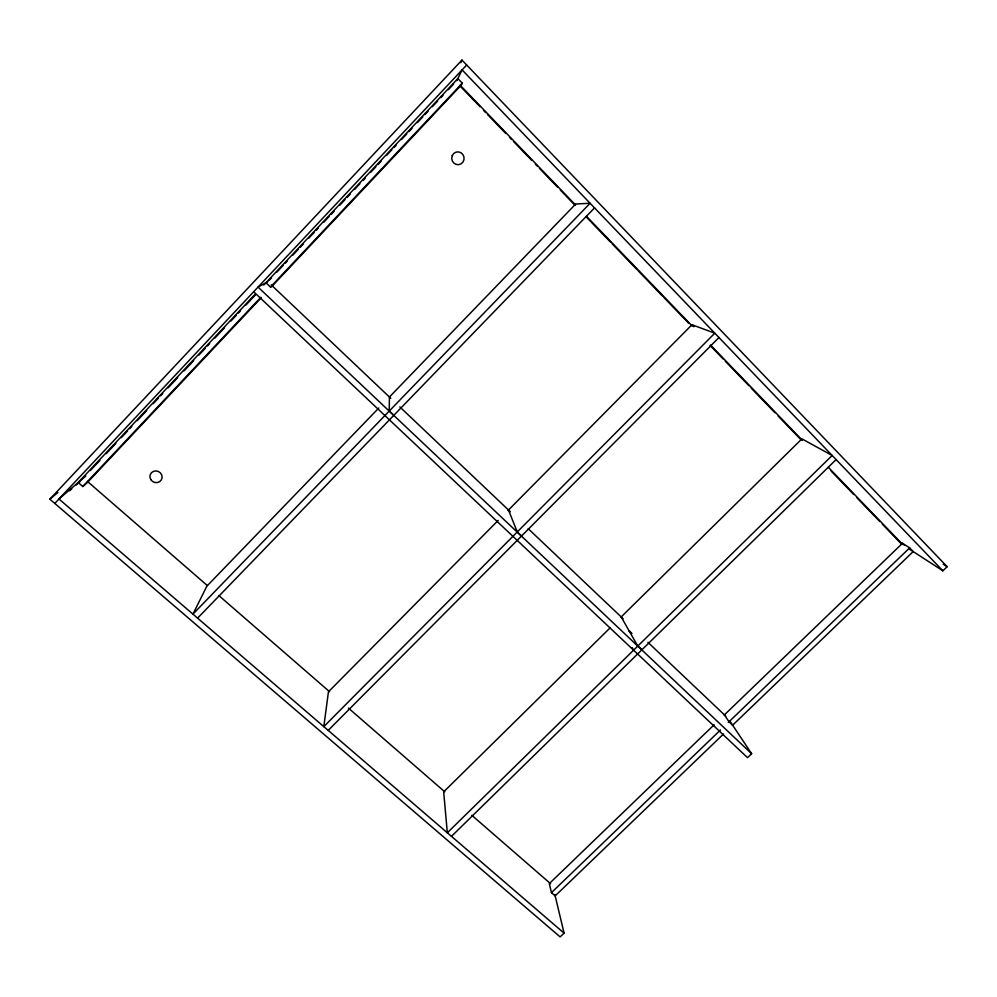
<?xml version="1.0" encoding="UTF-8"?>
<svg xmlns="http://www.w3.org/2000/svg" width="997" height="997" viewBox="0 0 997 997"><rect width="100%" height="100%" fill="white"/><g stroke="black" fill="none" stroke-linecap="round" stroke-linejoin="round"><path stroke-width="1.5" d="M389.216 411.088L389.416 397.018M460.788 62.674L461.96 60.082L947.15 566.695L942.863 570.807L909.139 548.948M456.85 80.657L462.097 69.902L942.863 570.807M263.769 285.08L457.872 78.564L462.309 83.175L461.212 85.181L271.645 286.662M554.806 894.384L564.078 933.13L560.127 936.918L49.85 499.198L461.96 60.082M54.785 503.435L466.683 65.017M255.232 294.152L78.19 482.511L82.813 486.524L87.387 482.486L260.99 297.991M82.838 478.535L84.969 476.267M90.291 470.596L99.887 460.402M106.28 453.598L115.864 443.391M121.198 437.733L127.591 430.928M129.722 428.66L131.853 426.392M137.175 420.722L146.771 410.527M153.164 403.723L158.486 398.052M160.617 395.784L162.748 393.516M168.082 387.845L177.665 377.651M184.059 370.847L193.655 360.64M198.976 354.982L205.382 348.177M207.513 345.909L209.644 343.641M214.966 337.971L224.562 327.776M230.955 320.972L236.277 315.301M238.408 313.033L240.539 310.765M245.873 305.094L255.456 294.9M269.315 280.157L271.446 277.889M276.767 272.231L283.16 265.426M285.292 263.158L287.423 260.89M292.757 255.22L298.078 249.549M300.209 247.293L303.412 243.891M308.734 238.221L314.067 232.55M316.199 230.282L318.33 228.014M323.651 222.343L328.985 216.685M331.116 214.417L334.307 211.015M339.641 205.345L344.962 199.674M347.093 197.406L350.296 194.016M354.558 189.48L359.88 183.809M363.082 180.407L365.214 178.139M370.535 172.469L375.869 166.811M378 164.542L381.19 161.14M386.524 155.47L391.846 149.799M393.977 147.531L396.108 145.263M401.442 139.605L406.764 133.934M408.895 131.666L412.097 128.264M417.419 122.594L422.753 116.923M424.884 114.655L428.074 111.265M432.337 106.729L437.671 101.058M440.873 97.656L443.004 95.388M448.326 89.718L453.66 84.06M82.813 486.524L260.828 297.318M265.962 282.749L270.499 287.049L462.309 83.175M378.823 407.997L206.828 586.211L192.944 614.14L590.099 203.263L575.693 204.011L389.64 396.794M197.593 618.14L594.524 207.887M498.164 520.434L328.437 691.818L323.813 726.626L714.787 333.185L691.98 324.735L508.021 510.489M328.2 730.39L718.962 337.534M610.039 627.936L443.665 791.867L447.329 832.782L832.171 455.479L801.912 438.854L621.131 617.006M451.467 836.346L836.097 459.58M714.126 724.782L549.31 883.604L551.441 892.651L555.167 895.879L723.523 733.979M724.221 715.061L902.497 543.265L909.65 547.889L913.202 551.578L732.496 725.342M551.441 892.651L720.47 729.966M728.308 722.426L909.65 547.889M729.704 720.806L751.626 753.732L747.513 757.67L253.674 291.747M69.503 490.786L71.772 488.842M76.295 484.953L79.698 482.025M85.817 475.98L58.973 498.986L564.078 933.13M49.85 499.198L57.901 492.481M270.499 287.049L272.331 285.94M267.869 281.702L258.061 287.086L751.626 753.732M943.224 564.202L947.15 566.695M87.474 481.451L207.364 585.588M219.116 595.795L329.608 691.756M348.414 708.094L444.787 791.805M471.818 815.297L550.568 883.691M732.633 725.218L728.994 721.766L724.42 714.861M629.02 630.69L631.948 633.469M629.369 631.3L631.313 633.145M389.304 410.988L393.852 415.288M521.531 536.012L517.256 531.974L508.495 510.003M637.856 645.994L641.894 649.807M271.246 284.905L390.799 398.339M399.822 406.901L510.352 511.76M528.186 528.684L623.125 618.763M647.938 642.305L725.766 716.133M459.779 85.705L479.968 106.654M483.557 110.38L485.713 112.624M487.533 114.505L505.903 133.561M509.492 137.287L511.648 139.53M513.467 141.412L531.837 160.467M535.426 164.206L537.595 166.449M539.402 168.319L557.759 187.374M560.289 189.991L564.601 194.477M565.324 195.225L575.057 205.32M586.224 216.897L590.536 221.384M591.258 222.132L610.712 242.308M612.158 243.816L636.647 269.227M638.092 270.723L662.569 296.134M664.027 297.629L688.503 323.04M710.113 345.461L714.438 349.947M714.812 350.333L723.074 358.908M725.243 361.151L740.372 376.854M740.746 377.24L749.009 385.814M751.177 388.057L766.294 403.76M766.681 404.159L774.943 412.721M778.183 416.085L792.229 430.667M792.615 431.065L800.878 439.64M831.124 471.02L853.818 494.574M857.059 497.927L879.753 521.481M882.32 524.135L901.762 544.312M691.98 324.735L693.924 326.754M902.497 543.265L904.242 545.085M460.066 85.119L575.593 205.008M586.398 216.224L692.205 326.031M710.562 345.074L802.336 440.325M828.245 467.219L902.746 544.536M621.193 616.931L637.768 646.081M632.148 647.589L633.581 650.181M150.809 479.632A6.156 5.808 23.7 0 0 161.377 479.806A6.156 5.808 23.7 0 0 155.856 470.92A6.156 5.808 23.7 0 0 150.809 479.632M452.239 155.632A6.431 6.181 80.5 0 0 458.595 164.679A6.431 6.181 80.5 0 0 462.895 154.547A6.431 6.181 80.5 0 0 452.239 155.632"/></g></svg>
